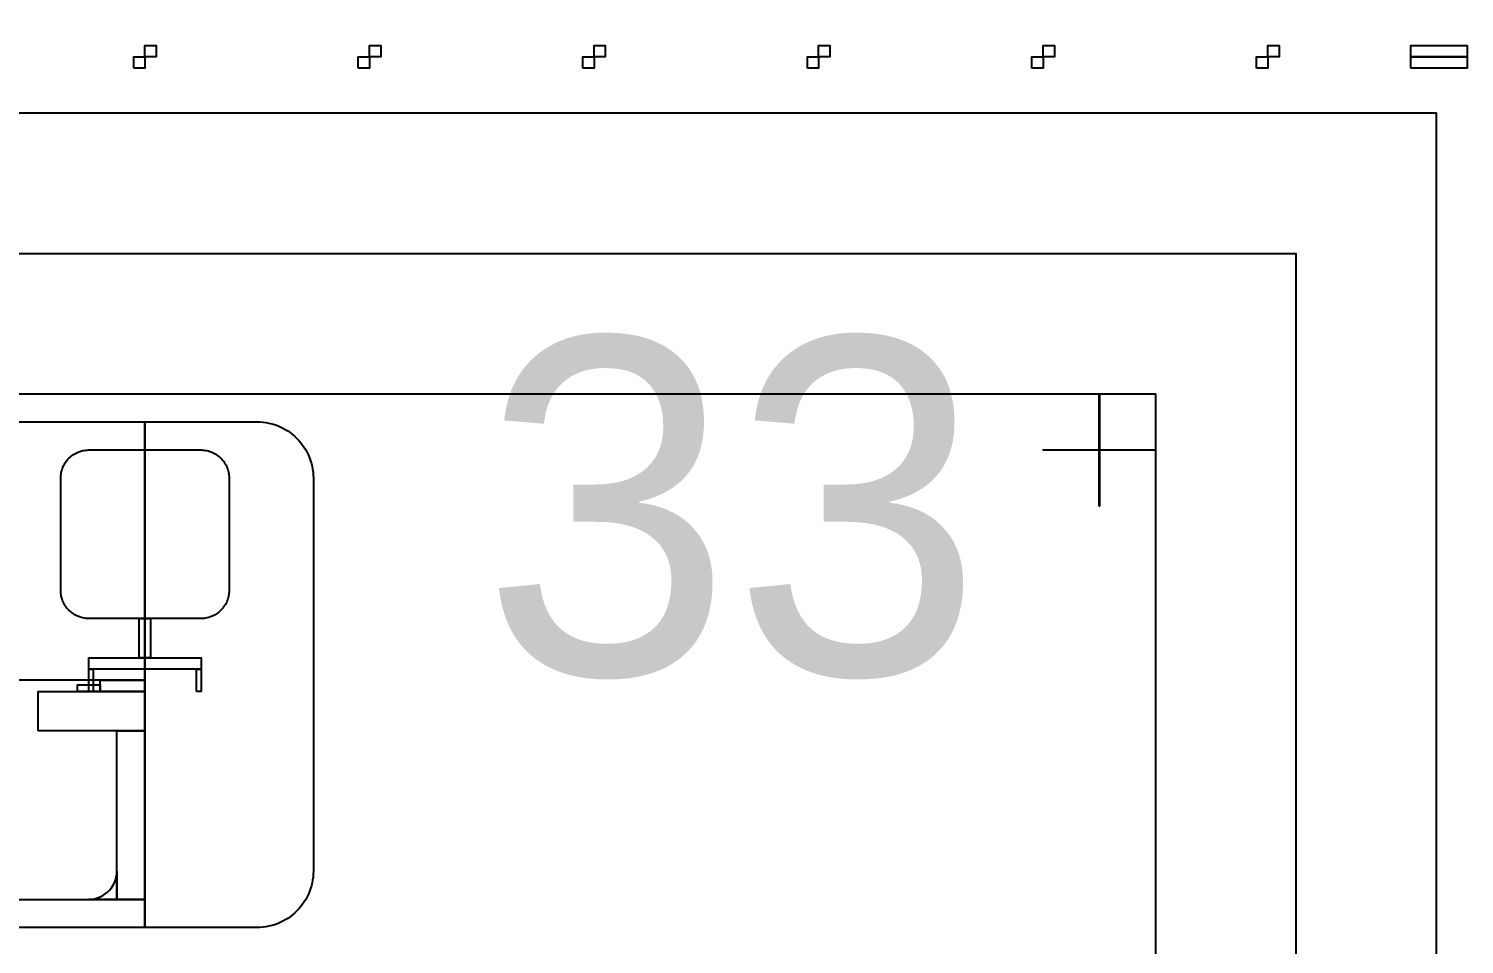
# Model space of a CAD drawing. Extents: x -50000 to 50000, y -50000 to 50000.
# Drawn here: x -17007 to -14450, y 27220 to 28850 of the extents above; entities that cross this region are included whole.
import ezdxf

# ---------------------------------------------------------------- set-up
doc = ezdxf.new("R2010")
doc.units = 0
for name, color, linetype in [('BASEMETAL', 3, 'CONTINUOUS'), ('FRAME', 14, 'CONTINUOUS'), ('MARKERS', 8, 'CONTINUOUS'), ('SECONDLAYER', 7, 'CONTINUOUS'), ('XOR', 5, 'CONTINUOUS'), ('XOR3', 15, 'CONTINUOUS')]:
    doc.layers.add(name, color=color, linetype=linetype)

# ---------------------------------------------------------------- blocks, each defined once
blk = doc.blocks.new('CHIP_JARRAY')
at = {"layer": 'BASEMETAL'}
for points in [[(4300, 5990), (4300, 6450), (4700, 6450), (4700, 5990)], [(4700, 5550), (4700, 6450), (4900, 6450), (4905.234, 6449.863), (4910.453, 6449.452), (4915.643, 6448.769), (4920.791, 6447.815), (4925.882, 6446.593), (4930.902, 6445.106), (4935.837, 6443.358), (4940.674, 6441.355), (4945.399, 6439.101), (4950, 6436.603), (4954.464, 6433.867), (4958.779, 6430.902), (4962.932, 6427.715), (4966.913, 6424.314), (4970.711, 6420.711), (4974.314, 6416.913), (4977.715, 6412.932), (4980.902, 6408.779), (4983.867, 6404.464), (4986.603, 6400), (4989.101, 6395.399), (4991.355, 6390.674), (4993.358, 6385.837), (4995.106, 6380.902), (4996.593, 6375.882), (4997.815, 6370.791), (4998.769, 6365.643), (4999.452, 6360.453), (4999.863, 6355.234), (5000, 6350), (5000, 5650), (4999.863, 5644.766), (4999.452, 5639.547), (4998.769, 5634.357), (4997.815, 5629.209), (4996.593, 5624.118), (4995.106, 5619.098), (4993.358, 5614.163), (4991.355, 5609.326), (4989.101, 5604.601), (4986.603, 5600), (4983.867, 5595.536), (4980.902, 5591.221), (4977.715, 5587.068), (4974.314, 5583.087), (4970.711, 5579.289), (4966.913, 5575.686), (4962.932, 5572.285), (4958.779, 5569.098), (4954.464, 5566.133), (4950, 5563.397), (4945.399, 5560.899), (4940.674, 5558.645), (4935.837, 5556.642), (4930.902, 5554.894), (4925.882, 5553.407), (4920.791, 5552.185), (4915.643, 5551.231), (4910.453, 5550.548), (4905.234, 5550.137), (4900, 5550)], [(4620, 5970), (4620, 5990), (4700, 5990), (4700, 5970)], [(4510, 5900), (4510, 5970), (4700, 5970), (4700, 5900)], [(4580, 5970), (4580, 5982), (4620, 5982), (4620, 5970)], [(4650, 5600), (4650, 5900), (4700, 5900), (4700, 5600)], [(4600, 5600), (4605.226, 5600.274), (4610.396, 5601.093), (4615.451, 5602.447), (4620.337, 5604.323), (4625, 5606.699), (4629.389, 5609.549), (4633.457, 5612.843), (4637.157, 5616.543), (4640.451, 5620.611), (4643.301, 5625), (4645.677, 5629.663), (4647.553, 5634.549), (4648.907, 5639.604), (4649.726, 5644.774), (4650, 5650), (4650, 5600)], [(4300, 5550), (4300, 5600), (4700, 5600), (4700, 5550)]]:
    blk.add_lwpolyline(points, close=True, dxfattribs=at)
at = {"layer": 'FRAME'}
for points in [[(0, 0), (0, 7000), (7000, 7000), (7000, 0)], [(500, 500), (500, 6500), (6500, 6500), (6500, 500)]]:
    blk.add_lwpolyline(points, close=True, dxfattribs=at)
at = {"layer": 'MARKERS'}
for points in [[(6399.5, 6400.5), (6399.5, 6500), (6400.5, 6500), (6400.5, 6400.5)], [(6300, 6399.5), (6300, 6400.5), (6500, 6400.5), (6500, 6399.5)], [(6399.5, 6300), (6399.5, 6399.5), (6400.5, 6399.5), (6400.5, 6300)]]:
    blk.add_lwpolyline(points, close=True, dxfattribs=at)
at = {"layer": 'SECONDLAYER'}
for points in [[(4600, 6100), (4597.383, 6100.069), (4594.774, 6100.274), (4592.178, 6100.616), (4589.604, 6101.093), (4587.059, 6101.704), (4584.549, 6102.447), (4582.082, 6103.321), (4579.663, 6104.323), (4577.3, 6105.45), (4575, 6106.699), (4572.768, 6108.066), (4570.611, 6109.549), (4568.534, 6111.143), (4566.543, 6112.843), (4564.645, 6114.645), (4562.843, 6116.543), (4561.143, 6118.534), (4559.549, 6120.611), (4558.066, 6122.768), (4556.699, 6125), (4555.45, 6127.3), (4554.323, 6129.663), (4553.321, 6132.082), (4552.447, 6134.549), (4551.704, 6137.059), (4551.093, 6139.604), (4550.616, 6142.178), (4550.274, 6144.774), (4550.069, 6147.383), (4550, 6150), (4550, 6350), (4550.069, 6352.617), (4550.274, 6355.226), (4550.616, 6357.822), (4551.093, 6360.396), (4551.704, 6362.941), (4552.447, 6365.451), (4553.321, 6367.918), (4554.323, 6370.337), (4555.45, 6372.7), (4556.699, 6375), (4558.066, 6377.232), (4559.549, 6379.389), (4561.143, 6381.466), (4562.843, 6383.457), (4564.645, 6385.355), (4566.543, 6387.157), (4568.534, 6388.857), (4570.611, 6390.451), (4572.768, 6391.934), (4575, 6393.301), (4577.3, 6394.55), (4579.663, 6395.677), (4582.082, 6396.679), (4584.549, 6397.553), (4587.059, 6398.296), (4589.604, 6398.907), (4592.178, 6399.384), (4594.774, 6399.726), (4597.383, 6399.931), (4600, 6400), (4800, 6400), (4802.617, 6399.931), (4805.226, 6399.726), (4807.822, 6399.384), (4810.396, 6398.907), (4812.941, 6398.296), (4815.451, 6397.553), (4817.918, 6396.679), (4820.337, 6395.677), (4822.7, 6394.55), (4825, 6393.301), (4827.232, 6391.934), (4829.389, 6390.451), (4831.466, 6388.857), (4833.457, 6387.157), (4835.355, 6385.355), (4837.157, 6383.457), (4838.857, 6381.466), (4840.451, 6379.389), (4841.934, 6377.232), (4843.301, 6375), (4844.55, 6372.7), (4845.677, 6370.337), (4846.679, 6367.918), (4847.553, 6365.451), (4848.296, 6362.941), (4848.907, 6360.396), (4849.384, 6357.822), (4849.726, 6355.226), (4849.931, 6352.617), (4850, 6350), (4850, 6150), (4849.931, 6147.383), (4849.726, 6144.774), (4849.384, 6142.178), (4848.907, 6139.604), (4848.296, 6137.059), (4847.553, 6134.549), (4846.679, 6132.082), (4845.677, 6129.663), (4844.55, 6127.3), (4843.301, 6125), (4841.934, 6122.768), (4840.451, 6120.611), (4838.857, 6118.534), (4837.157, 6116.543), (4835.355, 6114.645), (4833.457, 6112.843), (4831.466, 6111.143), (4829.389, 6109.549), (4827.232, 6108.066), (4825, 6106.699), (4822.7, 6105.45), (4820.337, 6104.323), (4817.918, 6103.321), (4815.451, 6102.447), (4812.941, 6101.704), (4810.396, 6101.093), (4807.822, 6100.616), (4805.226, 6100.274), (4802.617, 6100.069), (4800, 6100)], [(4690, 6030), (4690, 6100), (4710, 6100), (4710, 6030)], [(4600, 6010), (4600, 6030), (4800, 6030), (4800, 6010)], [(4600, 5970), (4600, 6010), (4608, 6010), (4608, 5970)], [(4792, 5970), (4792, 6010), (4800, 6010), (4800, 5970)]]:
    blk.add_lwpolyline(points, close=True, dxfattribs=at)
at = {"layer": 'XOR3'}
blk.add_lwpolyline([(250, 250), (250, 6750), (6750, 6750), (6750, 250)], close=True, dxfattribs=at)
blk = doc.blocks.new('DICINGBORDER')
at = {"layer": 'XOR'}
for points in [[(4780, 7180), (4780, 7200), (4800, 7200), (4800, 7180)], [(5180, 7180), (5180, 7200), (5200, 7200), (5200, 7180)], [(5580, 7180), (5580, 7200), (5600, 7200), (5600, 7180)], [(5980, 7180), (5980, 7200), (6000, 7200), (6000, 7180)], [(6380, 7180), (6380, 7200), (6400, 7200), (6400, 7180)], [(6780, 7180), (6780, 7200), (6800, 7200), (6800, 7180)], [(7055, 7180), (7055, 7200), (7155, 7200), (7155, 7180)], [(4800, 0), (4800, 20), (4820, 20), (4820, 0)], [(5200, 0), (5200, 20), (5220, 20), (5220, 0)], [(5600, 0), (5600, 20), (5620, 20), (5620, 0)], [(6000, 0), (6000, 20), (6020, 20), (6020, 0)], [(6400, 0), (6400, 20), (6420, 20), (6420, 0)], [(6800, 0), (6800, 20), (6820, 20), (6820, 0)], [(7055, 0), (7055, 20), (7155, 20), (7155, 0)]]:
    blk.add_lwpolyline(points, close=True, dxfattribs=at)

msp = doc.modelspace()

# ---------------------------------------------------------------- linework, layer by layer
at = {"layer": 'FRAME'}
for radius in [50000, 49000]:
    msp.add_circle((0, 0), radius, dxfattribs=at)

# ---------------------------------------------------------------- block references
for name, p in [('DICINGBORDER', (-21600, 28800)), ('DICINGBORDER', (-21600, 21600)), ('CHIP_JARRAY', (-21500, 21700))]:
    msp.add_blockref(name, p)

# ---------------------------------------------------------------- texts
at = {"layer": 'MARKERS'}
msp.add_text('33', height=600, dxfattribs=at).set_placement((-16200, 27700))

doc.saveas('drawing.dxf')
